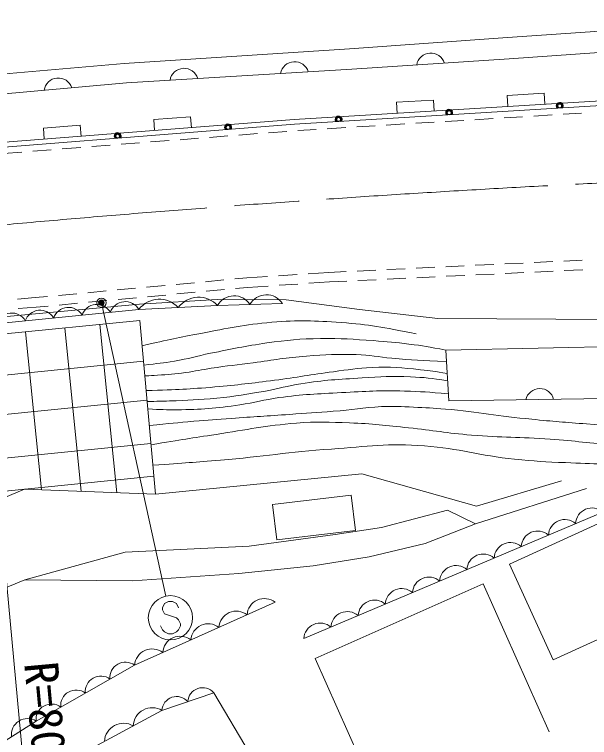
# Model space of a CAD drawing. Units: millimetres at full size, sheet at 1:1000; details may follow other scales. Extents: x 40000 to 680000, y 20000 to 380000.
# Drawn here: x 396090 to 427242, y 227634 to 266827 of the extents above; entities that cross this region are included whole.
import ezdxf
from ezdxf.enums import TextEntityAlignment as Align

# ---------------------------------------------------------------- set-up
doc = ezdxf.new("R2010")
doc.units = ezdxf.units.MM
doc.header["$LTSCALE"] = 1000
doc.header["$PDMODE"] = 32
doc.header["$PDSIZE"] = 500
doc.linetypes.add('CHAIN', pattern=[18.5, 12, -1.5, 3.5, -1.5])
for name, color, linetype, lineweight in [('M-BGD', 7, 'Continuous', 13), ('M-BMK', 2, 'Continuous', 13), ('M-STR-HTXT', 7, 'Continuous', 13), ('M-STR-STRC', 7, 'Continuous', 13)]:
    doc.layers.add(name, color=color, linetype=linetype, lineweight=lineweight)
doc.styles.add('ＭＳ ゴシック', font='')
doc.styles.get('ＭＳ ゴシック').set_extended_font_data('MS Gothic')

msp = doc.modelspace()

# ---------------------------------------------------------------- linework, layer by layer
at = {"layer": 'M-BGD'}
for p, q in [((424776, 262556), (422780, 262434)), ((422780, 262434), (422817, 261835)), ((424813, 261957), (424776, 262556)), ((418788, 262189), (416791, 262066)), ((416791, 262066), (416828, 261467)), ((418824, 261590), (418788, 262189)), ((426813, 261479), (425814, 261417)), ((405630, 261287), (403637, 261131)), ((403637, 261131), (403683, 260533)), ((405677, 260689), (405630, 261287)), ((420425, 261087), (419426, 261026)), ((422022, 261185), (421023, 261124)), ((423619, 261283), (422620, 261222)), ((425216, 261381), (424217, 261319)), ((399649, 260819), (397655, 260663)), ((397655, 260663), (397702, 260064)), ((399696, 260221), (399649, 260819)), ((414037, 260695), (413038, 260634)), ((415634, 260793), (414635, 260732)), ((417231, 260891), (416232, 260830)), ((418828, 260989), (417829, 260928)), ((409248, 260367), (408251, 260289)), ((410843, 260492), (409846, 260414)), ((412440, 260597), (411441, 260536)), ((402868, 259867), (401871, 259789)), ((404463, 259992), (403466, 259914)), ((406058, 260117), (405061, 260039)), ((407653, 260242), (406656, 260164)), ((398082, 259492), (397085, 259414)), ((399677, 259617), (398680, 259539)), ((401272, 259742), (400275, 259664)), ((396487, 259367), (395490, 259289)), ((419455, 253152), (420454, 253200)), ((421053, 253229), (422052, 253277)), ((422651, 253306), (423650, 253354)), ((424249, 253383), (425248, 253431)), ((425847, 253460), (426846, 253508)), ((411997, 252772), (413119, 252847)), ((413119, 252847), (414061, 252892)), ((414660, 252921), (415659, 252969)), ((416259, 252998), (417257, 253046)), ((417857, 253075), (418856, 253123)), ((422679, 252787), (423677, 252835)), ((424277, 252864), (425276, 252912)), ((425875, 252941), (426874, 252989)), ((406435, 252342), (407431, 252435)), ((408028, 252491), (408681, 252553)), ((408681, 252553), (409802, 252627)), ((410401, 252667), (411399, 252733)), ((414688, 252402), (415687, 252450)), ((416286, 252479), (417285, 252527)), ((417884, 252556), (418883, 252604)), ((419482, 252633), (420481, 252681)), ((421080, 252710), (422079, 252758)), ((403249, 252043), (404245, 252137)), ((404842, 252193), (405838, 252286)), ((408072, 251973), (408722, 252034)), ((408722, 252034), (409838, 252108)), ((410436, 252148), (411434, 252214)), ((412033, 252254), (413148, 252328)), ((413148, 252328), (414088, 252373)), ((398470, 251595), (399466, 251689)), ((400063, 251745), (401059, 251838)), ((401656, 251894), (402652, 251987)), ((404885, 251675), (405881, 251768)), ((406479, 251824), (407474, 251917)), ((396254, 251399), (397220, 251478)), ((397220, 251478), (397873, 251539)), ((400106, 251227), (401102, 251320)), ((401699, 251376), (402695, 251469)), ((403292, 251525), (404288, 251619)), ((396298, 250881), (397265, 250960)), ((397265, 250960), (397916, 251021)), ((398513, 251077), (399509, 251171)), ((402885, 250245), (390362, 248984)), ((399706, 240975), (398812, 249835)), ((401637, 240901), (400717, 250027)), ((397546, 241057), (396682, 249620)), ((403084, 248031), (390586, 246772)), ((403273, 245917), (390799, 244660)), ((429468, 246026), (419621, 245879)), ((403483, 243580), (391034, 242326)), ((403642, 241798), (391214, 240546)), ((427962, 239857), (411761, 232995)), ((425047, 227942), (421479, 235960)), ((406884, 230055), (409713, 225295))]:
    msp.add_line(p, q, dxfattribs=at)
for points in [[(374472, 261482), (374688, 261503), (394541, 263519), (402032, 264166), (414234, 264964), (422802, 265580), (434644, 266389), (443348, 266713), (451434, 266827), (451385, 265860)], [(451385, 265860), (443391, 265587), (434707, 265262), (422889, 264414), (414368, 263855), (402156, 263121), (394734, 262445), (388589, 261812), (374767, 260414), (374573, 260395)], [(575486, 258790), (520299, 261733), (500059, 262918), (496685, 263075), (488667, 263324), (484185, 263590), (474911, 263411), (460393, 263379), (451707, 263161), (434090, 262526), (411249, 261125), (388872, 259373)], [(390229, 249950), (402869, 251122), (407076, 251376), (410806, 251365), (414789, 250826), (419023, 250352), (428615, 250288), (436177, 250889), (439132, 251875), (442725, 250973), (445670, 246045)], [(410602, 251159), (407095, 251050), (402826, 250838), (390529, 249599)], [(402885, 250245), (403730, 240821), (396632, 241092), (393400, 239748), (392102, 239381), (391338, 239318)], [(429468, 246026), (429454, 248853), (419460, 248637), (419621, 245879)], [(403730, 240821), (414910, 241932), (421113, 240170), (425715, 241544)], [(387155, 224275), (388634, 228208), (390476, 231484), (393117, 234187), (394660, 235376), (396647, 236181), (402087, 237685), (408802, 238010), (413467, 238643), (415971, 239014), (419543, 239965), (421070, 239218), (427073, 241141)], [(421070, 239218), (418330, 238155), (415305, 237426), (412278, 236938), (408248, 236522), (402489, 236128), (396647, 236181)], [(421479, 235960), (412381, 231910), (415949, 223893)], [(410210, 234969), (402598, 231558), (397263, 228528), (389244, 223445)], [(406884, 230055), (404079, 229106), (399408, 226582), (396958, 225076)]]:
    msp.add_lwpolyline(points, dxfattribs=at)
for points in [[(410067, 240265), (414332, 240772), (414559, 238861), (410294, 238354)], [(427935, 239332), (430308, 234139), (425278, 231840), (422905, 237034)]]:
    msp.add_lwpolyline(points, close=True, dxfattribs=at)
for centre, radius, start, end in [((418640, 263966), 769, 16.4341, 171.0733), ((411267, 263500), 769, 16.1189, 170.7582), ((405277, 263140), 769, 16.1189, 170.7582), ((398460, 262615), 769, 17.8881, 172.5274), ((409741, 250613), 1019, 32.4088, 151.1498), ((402092, 250415), 847, 29.9256, 161.5817), ((403937, 250000), 1392, 42.7006, 142.9975), ((406072, 250106), 1392, 42.7006, 142.9975), ((407988, 250558), 1019, 32.4088, 151.1498), ((399018, 250106), 847, 29.9256, 161.5817), ((400555, 250260), 847, 29.9256, 161.5817), ((395943, 249796), 847, 29.9256, 161.5817), ((397480, 249951), 847, 29.9256, 161.5817), ((424547, 245784), 769, 13.54, 168.1792), ((427377, 239186), 890, 48.9246, 176.9828), ((425904, 238562), 890, 48.9246, 176.9828), ((424432, 237938), 890, 48.9246, 176.9828), ((422959, 237315), 890, 48.9246, 176.9828), ((421486, 236691), 890, 48.9246, 176.9828), ((420013, 236067), 890, 48.9246, 176.9828), ((418540, 235443), 890, 48.9246, 176.9828), ((417068, 234820), 890, 48.9246, 176.9828), ((409631, 234221), 946, 52.2553, 176.0123), ((415595, 234196), 890, 48.9246, 176.9828), ((408109, 233539), 946, 52.2553, 176.0123), ((414122, 233572), 890, 48.9246, 176.9828), ((406587, 232857), 946, 52.2553, 176.0123), ((412649, 232948), 890, 48.9246, 176.9828), ((405064, 232175), 946, 52.2553, 176.0123), ((403542, 231493), 946, 52.2553, 176.0123), ((402098, 230885), 838, 53.3972, 185.7964), ((400764, 230128), 838, 53.3972, 185.7964), ((399431, 229370), 838, 53.3972, 185.7964), ((406279, 229536), 798, 40.6306, 176.7516), ((404876, 229061), 798, 40.6306, 176.7516), ((398097, 228613), 838, 53.3972, 185.7964), ((403554, 228217), 1033, 59.4494, 177.3209), ((396796, 227787), 876, 57.7842, 186.9528), ((401997, 227375), 1033, 59.4494, 177.3209)]:
    msp.add_arc(centre, radius, start, end, dxfattribs=at)
for points, knots in [([(403009, 248871), (404527, 249218), (404940, 249307), (406187, 249541), (407684, 249822), (408521, 250017), (410039, 250142), (411496, 250262), (412323, 250229), (413781, 250126), (415382, 250013), (415965, 249889), (417846, 249519)], [0, 0, 0, 0, 1, 1, 1, 2, 2, 2, 3, 3, 3, 4, 4, 4, 4]), ([(419497, 248006), (418069, 248081), (417691, 248094), (416537, 248195), (415779, 248261), (415359, 248366), (414598, 248388), (413551, 248419), (412962, 248391), (411917, 248312), (410783, 248227), (410156, 248096), (409029, 247951), (408140, 247837), (407641, 247782), (406754, 247650), (406206, 247568), (405904, 247492), (405355, 247414), (404765, 247330), (404430, 247315), (403835, 247274), (403570, 247256), (403484, 247250), (403155, 247233)], [0, 0, 0, 0, 1, 1, 1, 2, 2, 2, 3, 3, 3, 4, 4, 4, 5, 5, 5, 6, 6, 6, 7, 7, 7, 8, 8, 8, 8]), ([(403226, 246439), (405011, 246500), (405500, 246512), (406952, 246637), (408217, 246746), (408922, 246843), (410182, 247002), (411431, 247159), (412124, 247302), (413372, 247464), (414186, 247570), (414640, 247654), (415459, 247698), (416482, 247753), (417060, 247682), (418078, 247570), (418649, 247508), (418846, 247485), (419534, 247372)], [0, 0, 0, 0, 1, 1, 1, 2, 2, 2, 3, 3, 3, 4, 4, 4, 5, 5, 5, 6, 6, 6, 6]), ([(419557, 246974), (418617, 247115), (418331, 247147), (417539, 247190), (416519, 247245), (415944, 247188), (414924, 247124), (413626, 247044), (412894, 247014), (411610, 246810), (410854, 246690), (410443, 246553), (409689, 246417), (408666, 246232), (408090, 246132), (407055, 246031), (406056, 245932), (405493, 245914), (404490, 245880), (404017, 245864), (403863, 245858), (403279, 245850)], [0, 0, 0, 0, 1, 1, 1, 2, 2, 2, 3, 3, 3, 4, 4, 4, 5, 5, 5, 6, 6, 6, 7, 7, 7, 7]), ([(403316, 245444), (404058, 245400), (404276, 245403), (404891, 245403), (406226, 245404), (406978, 245471), (408298, 245666), (409130, 245789), (409582, 245941), (410415, 246057), (411731, 246240), (412479, 246260), (413806, 246329), (415136, 246398), (415883, 246460), (417214, 246416), (418147, 246384), (418472, 246364), (419599, 246255)], [0, 0, 0, 0, 1, 1, 1, 2, 2, 2, 3, 3, 3, 4, 4, 4, 5, 5, 5, 6, 6, 6, 6]), ([(435435, 229429), (435277, 231040), (435225, 231555), (435278, 232918), (435331, 234261), (435472, 235007), (435693, 236332), (435928, 237741), (436249, 238491), (436528, 239892), (436663, 240569), (436854, 240946), (436816, 241636), (436780, 242285), (436682, 242723), (436237, 243197), (435760, 243705), (435220, 243619), (434530, 243721), (433313, 243901), (432610, 243773), (431381, 243722), (430299, 243678), (429697, 243527), (428614, 243535), (427244, 243545), (426485, 243725), (425117, 243814), (423451, 243922), (422511, 243890), (420847, 244026), (419513, 244134), (418774, 244285), (417443, 244421), (416195, 244548), (415496, 244647), (414243, 244691), (413122, 244730), (412490, 244763), (411371, 244674), (409660, 244539), (408716, 244323), (407018, 244067), (405638, 243859), (405198, 243789), (403489, 243507)], [0, 0, 0, 0, 1, 1, 1, 2, 2, 2, 3, 3, 3, 4, 4, 4, 5, 5, 5, 6, 6, 6, 7, 7, 7, 8, 8, 8, 9, 9, 9, 10, 10, 10, 11, 11, 11, 12, 12, 12, 13, 13, 13, 14, 14, 14, 15, 15, 15, 15]), ([(403588, 242401), (405361, 242516), (405822, 242553), (407252, 242671), (409602, 242864), (410907, 243106), (413259, 243273), (415223, 243413), (416333, 243591), (418296, 243442), (420221, 243296), (421266, 242918), (423186, 242720), (424258, 242610), (424862, 242575), (425939, 242535), (427505, 242477), (428383, 242410), (429950, 242446), (430702, 242464), (431123, 242611), (431873, 242559), (432644, 242507), (433131, 242450), (433779, 242029), (434339, 241666), (434603, 241282), (434768, 240635), (435000, 239728), (434696, 239177), (434660, 238242), (434594, 236558), (434586, 235614), (434516, 233930), (434471, 232856), (434275, 232252), (434377, 231182), (434449, 230435), (434501, 230138), (434719, 229291)], [0, 0, 0, 0, 1, 1, 1, 2, 2, 2, 3, 3, 3, 4, 4, 4, 5, 5, 5, 6, 6, 6, 7, 7, 7, 8, 8, 8, 9, 9, 9, 10, 10, 10, 11, 11, 11, 12, 12, 12, 13, 13, 13, 13])]:
    msp.add_open_spline(points, degree=3, knots=knots, dxfattribs=at)
at = {"layer": 'M-BGD', "color": 1}
for points, knots in [([(403102, 247826), (403887, 247904), (404110, 247931), (404751, 248037), (405525, 248165), (405945, 248310), (406715, 248464), (407903, 248700), (408566, 248853), (409765, 249019), (410893, 249175), (411532, 249247), (412670, 249262), (413795, 249276), (414425, 249222), (415548, 249146), (416297, 249095), (416716, 249056), (417461, 248961), (418246, 248861), (418509, 248812), (419460, 248637)], [0, 0, 0, 0, 1, 1, 1, 2, 2, 2, 3, 3, 3, 4, 4, 4, 5, 5, 5, 6, 6, 6, 7, 7, 7, 7]), ([(436266, 229231), (436214, 230053), (436200, 230259), (436161, 230918), (436137, 231329), (436078, 231560), (436100, 231971), (436125, 232452), (436203, 232716), (436288, 233190), (436456, 234131), (436567, 234655), (436785, 235585), (436934, 236219), (437069, 236561), (437219, 237195), (437344, 237722), (437395, 238022), (437493, 238554), (437613, 239203), (437707, 239564), (437776, 240220), (437835, 240786), (437849, 241107), (437829, 241676), (437814, 242087), (437780, 242318), (437696, 242721), (437627, 243050), (437638, 243268), (437447, 243545), (437230, 243860), (437013, 243973), (436668, 244139), (436231, 244348), (435930, 244307), (435450, 244378), (434864, 244464), (434530, 244485), (433937, 244496), (433074, 244512), (432592, 244422), (431730, 244410), (431079, 244401), (430714, 244430), (430064, 244458), (428900, 244508), (428248, 244556), (427085, 244635), (425925, 244715), (425276, 244771), (424119, 244884), (422285, 245062), (421271, 245284), (419435, 245439), (418760, 245496), (418380, 245513), (417703, 245540), (417030, 245567), (416652, 245598), (415979, 245569), (414953, 245526), (414385, 245404), (413362, 245316), (412440, 245236), (411922, 245213), (411000, 245149), (409762, 245063), (409067, 245025), (407830, 244934), (407043, 244876), (406601, 244845), (405815, 244777), (404869, 244696), (404567, 244662), (403397, 244539)], [0, 0, 0, 0, 1, 1, 1, 2, 2, 2, 3, 3, 3, 4, 4, 4, 5, 5, 5, 6, 6, 6, 7, 7, 7, 8, 8, 8, 9, 9, 9, 10, 10, 10, 11, 11, 11, 12, 12, 12, 13, 13, 13, 14, 14, 14, 15, 15, 15, 16, 16, 16, 17, 17, 17, 18, 18, 18, 19, 19, 19, 20, 20, 20, 21, 21, 21, 22, 22, 22, 23, 23, 23, 24, 24, 24, 25, 25, 25, 25])]:
    msp.add_open_spline(points, degree=3, knots=knots, dxfattribs=at)
at = {"layer": 'M-BMK', "linetype": 'CHAIN'}
msp.add_arc((467695, -541312), 800000, 86.436, 95.29458, dxfattribs=at)
at = {"layer": 'M-STR-HTXT'}
for p, q in [((393874, 255275), (396642, 225403)), ((400801, 251201), (404283, 235296))]:
    msp.add_line(p, q, dxfattribs=at)
for radius in [150, 120, 90, 60, 30, 20]:
    msp.add_circle((400801, 251201), radius, dxfattribs=at)
msp.add_point((400801, 251201), dxfattribs=at)
at = {"layer": 'M-STR-STRC'}
for p, q in [((404212, 234891), (404103, 234673)), ((404430, 235000), (404212, 234891)), ((404648, 235000), (404430, 235000)), ((404866, 234891), (404648, 235000)), ((404975, 234673), (404866, 234891)), ((404103, 234673), (404103, 234564)), ((404103, 234564), (404212, 234345)), ((404212, 234345), (404866, 234127)), ((404866, 234127), (404975, 234018)), ((404975, 234018), (405084, 233800)), ((404103, 233473), (403994, 233691)), ((405084, 233691), (404975, 233473)), ((405084, 233800), (405084, 233691)), ((404212, 233364), (404103, 233473)), ((404430, 233254), (404212, 233364)), ((404648, 233254), (404430, 233254)), ((404866, 233364), (404648, 233254)), ((404975, 233473), (404866, 233364))]:
    msp.add_line(p, q, dxfattribs=at)
msp.add_lwpolyline([(575473, 258541), (520285, 261483), (500046, 262668), (496676, 262825), (488655, 263074), (484180, 263340), (474913, 263161), (460396, 263129), (451714, 262911), (434102, 262276), (411267, 260876), (388908, 259115), (374810, 257834)], dxfattribs=at)
for centre, radius in [((425627, 261869), 100), ((419638, 261502), 100), ((413649, 261135), 100), ((407663, 260705), 100), ((401681, 260234), 100), ((404539, 234127), 1200)]:
    msp.add_circle(centre, radius, dxfattribs=at)
for centre, radius, start, end in [((425627, 261869), 188, 326.6389, 220.3787), ((425627, 261869), 150, 314.9184, 232.0992), ((425627, 261869), 112, 273.50885, 273.50878), ((419638, 261502), 188, 326.6389, 220.3787), ((419638, 261502), 150, 314.9184, 232.0992), ((419638, 261502), 112, 273.50885, 273.50878), ((413649, 261135), 188, 326.6389, 220.3787), ((413649, 261135), 150, 314.9184, 232.0992), ((413649, 261135), 112, 273.50885, 273.50878), ((407663, 260705), 188, 327.6347, 221.3745), ((407663, 260705), 150, 315.9142, 233.0949), ((407663, 260705), 112, 274.5046, 274.5045), ((401681, 260234), 188, 327.6347, 221.3745), ((401681, 260234), 150, 315.9142, 233.0949), ((401681, 260234), 112, 274.5046, 274.5045)]:
    msp.add_arc(centre, radius, start, end, dxfattribs=at)

# ---------------------------------------------------------------- texts
at = {"layer": 'M-STR-HTXT', "style": 'ＭＳ ゴシック'}
msp.add_text('R=800', height=1833, rotation=275.295, dxfattribs=at).set_placement((396642, 225403), align=Align.BOTTOM_RIGHT)

doc.saveas('drawing.dxf')
